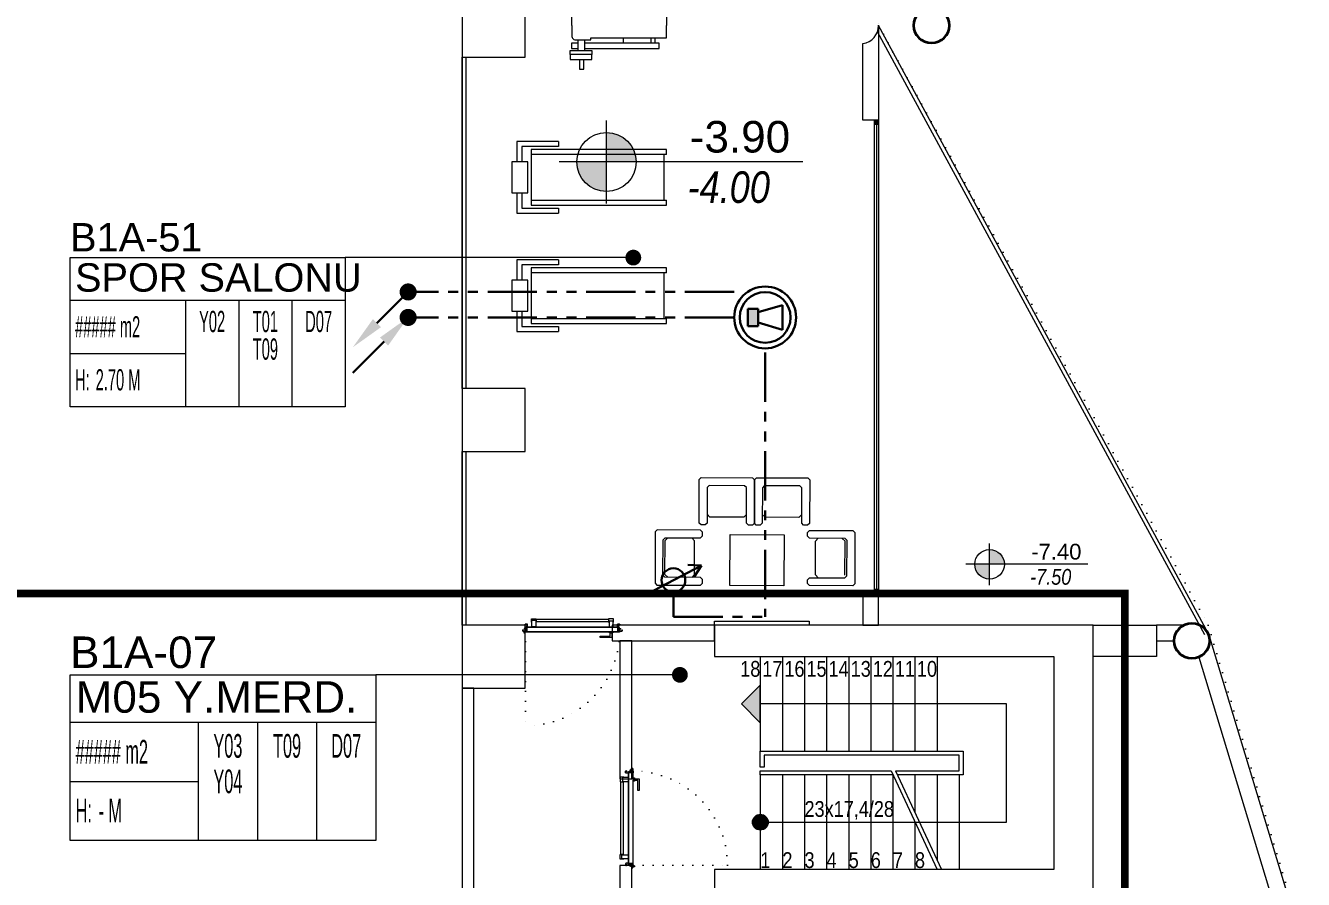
# Model space of a CAD drawing. Header units: metres. Extents: x -13545 to 152404, y -11890 to 28436.
# Drawn here: x 94829 to 96449, y 2158 to 3240 of the extents above; entities that cross this region are included whole.
import ezdxf
from ezdxf.enums import TextEntityAlignment as Align

# ---------------------------------------------------------------- set-up
doc = ezdxf.new("R2010")
doc.units = ezdxf.units.M
doc.header["$LTSCALE"] = 100
doc.header["$MEASUREMENT"] = 0
doc.linetypes.add('DOT2', pattern=[0.125, 0, -0.125])
doc.linetypes.add('PHANTOM2', pattern=[1.25, 0.625, -0.125, 0.125, -0.125, 0.125, -0.125])
doc.layers.get('0').update_dxf_attribs({"color": 9, "lineweight": 9})
for name, color, linetype, lineweight in [('00', 9, 'Continuous', 9), ('01', 9, 'Continuous', 9), ('06C', 9, 'Continuous', 9), ('06D', 9, 'Continuous', 9), ('10', 9, 'Continuous', 9), ('14', 9, 'Continuous', 9), ('15', 9, 'Continuous', 9), ('19', 9, 'Continuous', 9), ('20', 9, 'DOT2', 9), ('21', 9, 'Continuous', 9), ('21_mahal200', 9, 'Continuous', 9), ('E-3W ACİL ANONS İÇİN HOPARLÖR (GÖMME) (YANGINA DAYANIKLI)', 7, 'Continuous', 30), ('E-AŞAĞI İNEN HAT', 7, 'Continuous', 30), ('E-AŞAĞIDAN GELEN HAT', 7, 'Continuous', 30), ('E-KABLO', 7, 'Continuous', 30), ('E-SES AYAR ANAHTARI', 7, 'Continuous', 30), ('PENC4', 8, 'Continuous', 9)]:
    doc.layers.add(name, color=color, linetype=linetype, lineweight=lineweight)
doc.styles.add('Arial', font='arial.ttf', dxfattribs={"height": 2.5})
doc.styles.add('MuuM_TEXT-ITALIC', font='ARIALNI.TTF')
doc.styles.add('MuuM_TEXT-STANDART', font='ARIALN.TTF')
doc.dimstyles.new('MuuM_DIM200', dxfattribs={"dimscale": 20, "dimtxt": 2, "dimasz": 1, "dimexe": 1, "dimexo": 1, "dimgap": 1, "dimtad": 1, "dimdec": 1, "dimrnd": 0.5, "dimdsep": 46, "dimtxsty": 'MuuM_TEXT-STANDART', "dimblk": 'ARCHTICK', "dimcen": 0, "dimdle": 0.15, "dimclrd": 256, "dimclre": 256, "dimclrt": 256, "dimadec": 0, "dimazin": 0, "dimtfac": 5, "dimtdec": 1, "dimtix": 1, "dimtmove": 2, "dimatfit": 3, "dimldrblk": 'DOT', "dimfxl": 3, "dimfxlon": 1, "dimtolj": 1, "dimlwd": -1, "dimlwe": -1, "dimarcsym": 0})

# ---------------------------------------------------------------- blocks, each defined once
blk = doc.blocks.new('100_SES AYAR ANAHTARI')
at = {"layer": 'E-SES AYAR ANAHTARI', "color": 4}
for p, q in [((1.776, 3.255), (-1.686, 1.426)), ((1.776, 3.255), (0.915, 3.283)), ((1.776, 3.255), (1.312, 2.529)), ((0, 0), (0, 1.561))]:
    blk.add_line(p, q, dxfattribs=at)
blk.add_circle((0, 2.317), 0.756, dxfattribs=at)
blk = doc.blocks.new('100_3W ACİL ANONS İÇİN HOPARLÖR (GÖMME) (YANGINA DAYANIKLI)')
at = {"layer": 'E-3W ACİL ANONS İÇİN HOPARLÖR (GÖMME) (YANGINA DAYANIKLI)', "color": 4}
for p, q in [((-1.58, -0.79), (-1.58, 0.79)), ((-1.58, 0.79), (-0.63, 0.79)), ((-0.63, 0.47), (1.58, 1.11)), ((-0.63, 0.79), (-0.63, -0.79)), ((1.58, -1.11), (1.58, 1.11)), ((-0.63, -0.79), (-1.58, -0.79)), ((-0.63, -0.47), (1.58, -1.11))]:
    blk.add_line(p, q, dxfattribs=at)
at = {"layer": 'E-3W ACİL ANONS İÇİN HOPARLÖR (GÖMME) (YANGINA DAYANIKLI)', "color": 3}
for radius in [2.8, 2.3]:
    blk.add_circle((0, 0), radius, dxfattribs=at)
at = {"layer": 'E-3W ACİL ANONS İÇİN HOPARLÖR (GÖMME) (YANGINA DAYANIKLI)', "color": 4}
blk.add_solid([(-1.58, 0.79), (-0.63, 0.79), (-1.58, -0.79), (-0.63, -0.79)], dxfattribs=at)
blk = doc.blocks.new('100_AŞAĞI İNEN HAT')
at = {"layer": 'E-AŞAĞI İNEN HAT', "color": 3, "linetype": 'Continuous'}
blk.add_line((-2.47, -2.47), (0, 0), dxfattribs=at)
at = {"layer": 'E-AŞAĞI İNEN HAT', "color": 4, "linetype": 'Continuous', "const_width": 0.675}
blk.add_lwpolyline([(-0.34, 0, 1), (0.34, 0, 1)], format="xyb", close=True, dxfattribs=at)
at = {"layer": 'E-AŞAĞI İNEN HAT', "color": 3, "linetype": 'Continuous'}
blk.add_solid([(-2.15, -2.79), (-2.79, -2.15), (-4.38, -4.38)], dxfattribs=at)
blk = doc.blocks.new('100_AŞAĞIDAN GELEN HAT')
at = {"layer": 'E-AŞAĞIDAN GELEN HAT', "color": 3, "linetype": 'Continuous'}
blk.add_line((-1.91, -1.91), (-4.38, -4.38), dxfattribs=at)
at = {"layer": 'E-AŞAĞIDAN GELEN HAT', "color": 4, "linetype": 'Continuous', "const_width": 0.675}
blk.add_lwpolyline([(-0.34, 0, 1), (0.34, 0, 1)], format="xyb", close=True, dxfattribs=at)
at = {"layer": 'E-AŞAĞIDAN GELEN HAT', "color": 3, "linetype": 'Continuous'}
blk.add_solid([(-2.23, -1.59), (-1.59, -2.23), (0, 0)], dxfattribs=at)
blk = doc.blocks.new('p-kolon_80x80')
blk.add_lwpolyline([(-40, -40), (40, -40), (40, 40), (-40, 40)], close=True)
blk = doc.blocks.new('1.Bod.Ara.Sitatik Elk')
at = {"layer": '01'}
for points in [[(12040, -6190), (12040, -6190), (12040, -6150), (12040, -6150), (12040, -6150), (12040, -6150), (11560, -6150), (11560, -6190), (11990, -6190), (11990, -6460), (11560, -6460), (11560, -6500), (11600, -6500), (11600, -6500), (11990, -6500), (11990, -6610), (12040, -6610), (12040, -6190)], [(12040, -6150), (12120, -6150), (12120, -6190), (12040, -6190)]]:
    blk.add_lwpolyline(points, close=True, dxfattribs=at)
for p in [(11280, -5390), (11280, -5890), (11280, -6190)]:
    blk.add_blockref('p-kolon_80x80', p, dxfattribs=at)
blk = doc.blocks.new('_ArchTick')
at = {"color": 0, "linetype": 'ByBlock', "const_width": 0.15}
blk.add_lwpolyline([(-0.5, -0.5), (0.5, 0.5)], dxfattribs=at)
blk = doc.blocks.new('_Dot')
at = {"color": 0, "linetype": 'ByBlock', "lineweight": -2}
blk.add_line((-0.5, 0), (-1, 0), dxfattribs=at)
at = {"color": 0, "linetype": 'ByBlock', "const_width": 0.5}
blk.add_lwpolyline([(-0.25, 0, 1), (0.25, 0, 1)], format="xyb", close=True, dxfattribs=at)
blk = doc.blocks.new('0_roomno2')
blk.add_lwpolyline([(19.375, -10.5), (0, -10.5), (0, 0), (19.375, 0)], close=True)
for points in [[(0, -3), (19.375, -3)], [(8.125, -3), (8.125, -10.5)], [(11.875, -3), (11.875, -10.5)], [(15.625, -3), (15.625, -10.5)], [(0, -6.75), (8.125, -6.75)]]:
    blk.add_lwpolyline(points)
at = {"style": 'MuuM_TEXT-STANDART', "width": 0.6}
blk.add_text('H:', height=1.5, dxfattribs=at).set_placement((0.35, -8.608), align=Align.MIDDLE_LEFT)
at = {"style": 'Arial'}
blk.add_attdef('ODANO', (0, 1.17), '', height=2, dxfattribs=at)
blk.add_attdef('MEKANADI', text='', height=2, dxfattribs=at).set_placement((0.35, -3), align=Align.BOTTOM_LEFT)
at = {"style": 'MuuM_TEXT-STANDART', "width": 0.6}
for tag, p in [('YER01', (10, -4.5)), ('TAVAN01', (13.75, -4.5)), ('DUVAR01', (17.5, -4.5)), ('YER02', (10, -6.75)), ('TAVAN02', (13.75, -6.75)), ('DUVAR02', (17.5, -6.75)), ('YER03', (10, -9)), ('TAVAN03', (13.75, -9)), ('DUVAR03', (17.5, -9))]:
    blk.add_attdef(tag, text='', height=1.5, dxfattribs=at).set_placement(p, align=Align.MIDDLE_CENTER)
for tag, p in [('M2', (0.35, -4.875)), ('TEMIZTAVANYUKSEKLIGI', (1.8, -8.608))]:
    blk.add_attdef(tag, text='', height=1.5, dxfattribs=at).set_placement(p, align=Align.MIDDLE_LEFT)
blk = doc.blocks.new('prf-10x10')
blk.add_lwpolyline([(-5, -5), (5, -5), (5, 5), (-5, 5)], close=True)
at = {"color": 255}
blk.add_solid([(-5, -5), (5, -5), (-5, 5), (5, 5)], dxfattribs=at)
at = {"layer": '10'}
blk.add_point((0, 0), dxfattribs=at)
blk = doc.blocks.new('*U336')
at = {"layer": '06D'}
blk.add_lwpolyline([(-2.5, 600), (2.5, 600), (2.5, 0), (-2.5, 0)], close=True, dxfattribs=at)
at = {"layer": '15'}
blk.add_lwpolyline([(0, 595), (0, 5)], dxfattribs=at)
at = {"layer": '10', "xscale": 0.5, "yscale": 0.5, "rotation": 90}
for p in [(0, 597.5), (0, 2.5)]:
    blk.add_blockref('prf-10x10', p, dxfattribs=at)
blk = doc.blocks.new('*U19')
at = {"ltscale": 15}
for p, q in [((-25, 1), (-26, 0)), ((-25, -1), (-26, 0)), ((-23, 1), (-25, 1)), ((-23, 1), (-23, -2)), ((-21, -3), (-18, 3)), ((-21, -3), (-18, 3)), ((-20, -3), (-17, 3)), ((-20, -3), (-16, 3)), ((-18, -3), (-15, 3)), ((-18, -3), (-15, 3)), ((-18, 1), (-18, 2)), ((-17, -3), (-14, 3)), ((-17, -3), (-13, 3)), ((-17, 1), (-17, 2)), ((-15, -3), (-12, 3)), ((-15, -3), (-12, 3)), ((-15, 1), (-15, 2)), ((-14, -3), (-11, 3)), ((-14, -3), (-10, 3)), ((-14, 1), (-14, 2)), ((-12, -3), (-9, 3)), ((-12, -3), (-9, 3)), ((-12, 1), (-12, 2)), ((-11, -3), (-8, 3)), ((-11, -3), (-7, 3)), ((-11, 1), (-11, 2)), ((-9, -3), (-6, 3)), ((-9, -3), (-6, 3)), ((-9, 1), (-9, 2)), ((-8, -3), (-4, 3)), ((-8, -3), (-5, 3)), ((-8, 1), (-8, 2)), ((-6, -3), (-3, 3)), ((-6, -3), (-3, 3)), ((-6, 1), (-6, 2)), ((-5, -3), (-1, 3)), ((-5, -3), (-2, 3)), ((-5, 1), (-5, 2)), ((-3, 1), (-3, 2)), ((0, 4), (-2, 1)), ((-2, 1), (-2, 2)), ((0, 0), (-1, 0)), ((-25, -1), (-23, -2)), ((-9, -2), (-23, -2)), ((-21, -3), (-21, -2)), ((-20, -3), (-19, -2)), ((-20, -2), (-19, -2)), ((-19, -2), (-18, -2)), ((-18, -3), (-18, -2)), ((-17, -3), (-16, -2)), ((-17, -2), (-16, -2)), ((-16, -2), (-15, -2)), ((-15, -3), (-15, -2)), ((-14, -3), (-13, -2)), ((-14, -2), (-13, -2)), ((-13, -2), (-12, -2)), ((-12, -3), (-12, -2)), ((-11, -3), (-10, -2)), ((-11, -2), (-10, -2)), ((-10, -2), (-9, -2)), ((-9, -3), (-9, -2)), ((-8, -2), (-7, -2)), ((-8, -3), (-7, -2)), ((-7, -2), (-6, -2)), ((-6, -3), (-6, -2)), ((-5, -2), (-4, -2)), ((-5, -3), (-4, -2)), ((-4, -2), (-2, -2)), ((0, -4), (-2, -2)), ((0, 0), (-1, 0))]:
    blk.add_line(p, q, dxfattribs=at)
for p, q in [((-7, 1), (-23, 1)), ((-17, 1), (-19, 1)), ((-16, 1), (-17, 1)), ((-14, 1), (-16, 1)), ((-13, 1), (-14, 1)), ((-11, 1), (-13, 1)), ((-10, 1), (-11, 1)), ((-8, 1), (-10, 1)), ((-7, 1), (-8, 1)), ((-5, 1), (-7, 1)), ((-4, 1), (-5, 1)), ((-2, 1), (-4, 1)), ((-2, 1), (-2, 1)), ((0, 0), (0, 4)), ((-2, -2), (-2, -2)), ((0, 0), (0, -4))]:
    blk.add_line(p, q)
for centre, radius, start, end in [((-26, 4), 3.92, 274.361, 322.1025), ((-26, -4), 3.92, 37.8975, 85.639), ((-18, 3), 0.0971, 330.3204, 150.3204), ((-17, 3), 0.0971, 330.3204, 150.3204), ((-15, 3), 0.0971, 330.3204, 150.3204), ((-14, 3), 0.0971, 330.3204, 150.3204), ((-12, 3), 0.0971, 330.3204, 150.3204), ((-11, 3), 0.0971, 330.3204, 150.3204), ((-9, 3), 0.0971, 330.3204, 150.3204), ((-8, 3), 0.0971, 330.3204, 150.3204), ((-6, 3), 0.0971, 330.3204, 150.3204), ((-5, 3), 0.0971, 330.3204, 150.3204), ((-3, 3), 0.0971, 330.3204, 150.3204), ((-2, 3), 0.0971, 330.3204, 150.3204), ((-1, 0), 0.486, 90, 270), ((0, 4), 0.25, 0, 150.0864), ((-21, -3), 0.0971, 150.3204, 330.3204), ((-20, -3), 0.0971, 150.3204, 330.3204), ((-18, -3), 0.0971, 150.3204, 330.3204), ((-17, -3), 0.0971, 150.3204, 330.3204), ((-15, -3), 0.0971, 150.3204, 330.3204), ((-14, -3), 0.0971, 150.3204, 330.3204), ((-12, -3), 0.0971, 150.3204, 330.3204), ((-11, -3), 0.0971, 150.3204, 330.3204), ((-9, -3), 0.0971, 150.3204, 330.3204), ((-8, -3), 0.0971, 150.3204, 330.3204), ((-6, -3), 0.0971, 150.3204, 330.3204), ((-5, -3), 0.0971, 150.3204, 330.3204), ((0, -4), 0.25, 209.9136, 0)]:
    blk.add_arc(centre, radius, start, end, dxfattribs=at)
blk = doc.blocks.new('conta')
at = {"ltscale": 10}
for p, q in [((-2649.9, 5345.5), (-2649.8, 5345.6)), ((-2649.9, 5344.5), (-2649.8, 5344.3)), ((-2649.8, 5344.3), (-2649.7, 5344.3)), ((-2649.7, 5345.4), (-2649.3, 5345.4)), ((-2649.2, 5345.4), (-2649.1, 5345.5)), ((-2649, 5344), (-2648.8, 5343.8)), ((-2648.9, 5344.1), (-2648.7, 5343.9)), ((-2648.8, 5345.1), (-2648.6, 5345.3)), ((-2648.8, 5344.9), (-2648.6, 5345.2)), ((-2648.7, 5343.8), (-2648.7, 5343.8)), ((-2648.6, 5345.3), (-2648.6, 5345.3))]:
    blk.add_line(p, q, dxfattribs=at)
for centre, radius, start, end in [((-2649.8, 5345.5), 0.05, 140.6345, 188.9372), ((-2653, 5345), 3.19, 350.4674, 8.9372), ((-2649.9, 5344.5), 0.02, 170.4674, 213.7451), ((-2649.7, 5345.6), 0.0696, 22.2428, 159.258), ((-2650.9, 5345), 1.24, 340.3382, 16.7772), ((-2649.7, 5344.6), 0.03, 160.3382, 273.2666), ((-2649.7, 5345.4), 0.03, 90, 196.7772), ((-2649.6, 5341.5), 3.01, 80.4362, 93.2666), ((-2649.3, 5345.5), 0.05, 270, 303.0062), ((-2649.2, 5344.1), 0.231, 353.9571, 81.9004), ((-2649.1, 5345.5), 0.03, 4.7972, 123.0062), ((-2649.1, 5344.5), 0.03, 260.4362, 338.7066), ((-2651.2, 5344.8), 2.33, 7.5897, 18.7951), ((-2649, 5345.6), 0.05, 18.7951, 42.1429), ((-2650.2, 5345), 1.27, 338.7066, 23.0418), ((-2648.9, 5344.1), 0.1, 173.9571, 217.2653), ((-2648.8, 5345.1), 0.05, 187.5897, 322.7347), ((-2658.2, 5345.2), 9.36, 353.6857, 357.8537), ((-2648.8, 5344.2), 0.1, 173.6857, 217.2653), ((-2648.8, 5344.8), 0.05, 142.7347, 180.2669), ((-2648.7, 5343.8), 0.05, 217.2653, 307.2653), ((-2648.7, 5343.8), 0.05, 307.2653, 37.2653), ((-2648.6, 5345.3), 0.05, 52.7347, 142.7347), ((-2648.6, 5345.3), 0.05, 322.7347, 52.7347)]:
    blk.add_arc(centre, radius, start, end, dxfattribs=at)
for points, knots in [([(-2649, 5345.6), (-2649, 5345.6), (-2649.1, 5345.7), (-2649.2, 5345.4), (-2649.3, 5345.7), (-2649.4, 5345.5), (-2649.5, 5345.7), (-2649.6, 5345.5), (-2649.7, 5345.6), (-2649.7, 5345.6)], [0.0086373, 0.0086373, 0.0086373, 0.0086373, 0.1097304, 0.3133405, 0.4430081, 0.5658764, 0.7165186, 0.8527974, 0.9648495, 0.9648495, 0.9648495, 0.9648495]), ([(-2649.7, 5344.3), (-2649.7, 5344.3), (-2649.7, 5344.5), (-2649.6, 5344.3), (-2649.3, 5344.4), (-2649.2, 5344.4), (-2649.2, 5344.4)], [0, 0, 0, 0, 0.1008757, 0.3841126, 0.5436166, 0.6906785, 0.6906785, 0.6906785, 0.6906785])]:
    blk.add_open_spline(points, degree=3, knots=knots, dxfattribs=at)
blk = doc.blocks.new('p-yn_sackasa')
at = {"layer": '10', "linetype": 'Continuous'}
for p, q in [((-2.2, 0), (-2.2, -0.2)), ((0, 6.9), (0, 6.2)), ((0, 6.2), (0, 6.9)), ((0.1, 6.9), (0.1, 6.2)), ((0.2, 6.9), (0.2, 6.2)), ((2.7, 7.2), (0.3, 7.2)), ((2.7, 7.2), (0.3, 7.2)), ((2.7, 7), (0.3, 7)), ((0.3, 7), (2.7, 7)), ((0.3, 6.1), (0.8, 6.1)), ((0.7, 6), (0.3, 6)), ((0.3, 5.9), (0.7, 5.9)), ((0.8, 5.9), (0.3, 5.9)), ((0.7, 5.9), (0.7, 6)), ((0.7, -0.7), (0.7, 2.3)), ((0.7, -0.7), (0.7, 2.3)), ((0.8, 5.9), (0.8, 6.1)), ((0.8, -0.7), (0.8, 2.3)), ((0.8, -0.7), (0.8, 2.3)), ((0.9, 2.3), (1, 2.3)), ((0.9, 2.3), (0.9, 2.3)), ((1, 2.5), (1, 2.4)), ((1, 2.5), (1, 2.5)), ((1.1, 2.5), (1.1, 3.7)), ((1.1, 2.5), (1.1, 3.7)), ((1.3, 3.7), (1.3, 2.5)), ((1.3, 2.5), (1.3, 3.7)), ((2.5, 4), (1.4, 4)), ((1.4, 4), (2.5, 4)), ((1.4, 3.8), (2.5, 3.8)), ((2.5, 3.8), (1.4, 3.8)), ((2.5, 3.4), (2.6, 3.7)), ((2.6, 3.7), (2.5, 3.4)), ((2.7, 3.6), (2.6, 3.3)), ((2.7, 3.6), (2.6, 3.3)), ((2.8, 3.3), (2.8, 6.9)), ((2.8, 3.3), (2.8, 6.9)), ((2.9, 3.3), (2.9, 6.9)), ((2.9, 3.3), (2.9, 6.9)), ((-2.9, -1.7), (-2.9, -0.3)), ((-2.9, -0.3), (-2.9, -1.7)), ((-2.8, -0.3), (-2.8, -1.7)), ((-2.8, -0.3), (-2.8, -1.7)), ((-2.2, 0), (-2.7, 0)), ((-2.2, 0), (-2.7, 0)), ((-2.2, -0.1), (-2.7, -0.1)), ((-2.2, -0.2), (-2.7, -0.2)), ((1, -1.8), (-2.7, -1.8)), ((1, -1.9), (-2.7, -1.9)), ((-2.7, -2), (1, -2)), ((1, -2), (-2.7, -2)), ((-2.2, -0.1), (-2.2, 0)), ((0.9, -0.8), (1, -0.8)), ((0.9, -0.8), (0.9, -0.8)), ((1, -0.9), (1, -0.9)), ((1, -0.9), (1, -0.9)), ((1.1, -1), (1.1, -1.7)), ((1.1, -1), (1.1, -1.7)), ((1.3, -1), (1.3, -1.7)), ((1.3, -1), (1.3, -1.7))]:
    blk.add_line(p, q, dxfattribs=at)
for points in [[(0.1, 2.1), (0.7, 2.1), (0.7, -0.5), (0.1, -0.5)], [(0.1, 2.1), (0.4, 2.1), (0.4, -0.5), (0.1, -0.5)]]:
    blk.add_lwpolyline(points, close=True, dxfattribs=at)
for centre, radius, start, end in [((0.3, 6.9), 0.249, 90, 180), ((0.3, 6.9), 0.261, 90, 180), ((0.3, 6.2), 0.249, 181.345, 271.3502), ((0.3, 6.2), 0.261, 180, 270), ((0.3, 6.9), 0.122, 90, 180), ((0.3, 6.2), 0.122, 180, 270), ((0.3, 6.9), 0.11, 90, 180), ((0.3, 6.2), 0.11, 180, 270), ((0.9, 2.3), 0.206, 63.2169, 180), ((0.9, 2.3), 0.219, 63.2153, 180), ((0.9, 2.3), 0.0801, 63.215, 180), ((0.9, 2.3), 0.0674, 63.2144, 180), ((1, 2.5), 0.219, 243.2148, 0), ((1, 2.5), 0.0801, 243.2203, 0), ((1, 2.5), 0.206, 243.2197, 0), ((1, 2.5), 0.0674, 243.2129, 0), ((1.4, 3.7), 0.24, 90, 180), ((1.4, 3.7), 0.253, 90, 180), ((1.4, 3.7), 0.114, 90, 180), ((1.4, 3.7), 0.101, 90, 180), ((2.5, 3.7), 0.249, 342.8613, 90), ((2.5, 3.7), 0.261, 342.8602, 90), ((2.5, 3.7), 0.122, 342.8607, 90), ((2.5, 3.7), 0.11, 342.8621, 90), ((2.7, 3.3), 0.232, 162.8601, 0), ((2.7, 3.3), 0.219, 162.8613, 0), ((2.7, 3.3), 0.0927, 162.8605, 0), ((2.7, 3.3), 0.0801, 162.8624, 0), ((2.7, 6.9), 0.249, 0, 90), ((2.7, 6.9), 0.261, 0, 90), ((2.7, 6.9), 0.122, 0, 90), ((2.7, 6.9), 0.11, 0, 90), ((-2.7, -0.3), 0.24, 90, 180), ((-2.7, -0.3), 0.253, 90, 180), ((-2.7, -1.7), 0.24, 180, 270), ((-2.7, -1.7), 0.253, 180, 270), ((-2.7, -0.3), 0.114, 90, 180), ((-2.7, -0.3), 0.101, 90, 180), ((-2.7, -1.7), 0.114, 180, 270), ((-2.7, -1.7), 0.101, 180, 270), ((0.9, -0.7), 0.206, 180, 296.7851), ((0.9, -0.7), 0.219, 180, 296.785), ((0.9, -0.7), 0.0674, 180, 180.5245), ((0.9, -0.7), 0.0801, 180, 296.785), ((0.9, -0.7), 0.0674, 180, 296.7871), ((1, -1), 0.219, 0, 116.7854), ((1, -1), 0.206, 0, 116.7836), ((1, -1), 0.0801, 0, 116.7811), ((1, -1), 0.0674, 0, 116.7871), ((1, -1.7), 0.114, 270, 0), ((1, -1.7), 0.24, 270, 0), ((1, -1.7), 0.101, 270, 0), ((1, -1.7), 0.253, 270, 0)]:
    blk.add_arc(centre, radius, start, end, dxfattribs=at)
at = {"layer": '10', "xscale": 0.0842696629213483, "yscale": 0.0842696629213483, "zscale": 0.0842696629213483}
blk.add_blockref('*U19', (1, 1.3), dxfattribs=at)
at = {"layer": '14', "xscale": -0.7887640449438696, "yscale": 0.7887640449438696, "zscale": 0.7887640449438204, "rotation": 90}
blk.add_blockref('conta', (4217.8, -2086.4), dxfattribs=at)
blk = doc.blocks.new('*U337')
at = {"layer": '06D'}
for points in [[(8.8, 3.5), (8.8, 4.8), (13.2, 4.8), (13.2, 3.5), (8.8, 3.5)], [(9.9, 4.8), (9.9, 11), (24.9, 11), (24.9, 9.1), (12.1, 9.1), (12.1, 9.1), (12.1, 4.8), (9.9, 4.8)]]:
    blk.add_lwpolyline(points, dxfattribs=at)
for points in [[(8.5, -8.6), (7.9, -8.6), (7.9, -12.6, 0.414214), (8.2, -13), (13.7, -13, 0.414214), (14.1, -12.6), (14.1, -8.6), (13.5, -8.6)], [(111.5, -8.6), (112.1, -8.6), (112.1, -12.6, -0.414214), (111.7, -13), (106.2, -13, -0.414214), (105.9, -12.6), (105.9, -8.6), (106.5, -8.6)]]:
    blk.add_lwpolyline(points, format="xyb", dxfattribs=at)
for points in [[(8.5, -10), (13.5, -10), (13.5, -2.5), (8.5, -2.5)], [(105.9, -12.4), (14.1, -12.4), (14.1, -9.2), (105.9, -9.2)], [(111.5, -11.1), (106.5, -11.1), (106.5, -2.5), (111.5, -2.5)]]:
    blk.add_lwpolyline(points, close=True, dxfattribs=at)
at = {"layer": '10', "ltscale": 10}
for p, q in [((0.3, 3.4), (0.3, 3.3)), ((119.6, 3.5), (0.4, 3.5)), ((0.4, 3.4), (0.4, 3.3)), ((0.4, 3.2), (2.2, 3.2)), ((119.5, 3.4), (0.5, 3.4)), ((0.5, 3.3), (2.3, 3.3)), ((2, 0.9), (1, 0.9)), ((2, 0.9), (1, 0.9)), ((2, 0.7), (1, 0.7)), ((2, 0.7), (1, 0.7)), ((1, 0.3), (2, -0.4)), ((1, 0.3), (2, -0.4)), ((2, -0.4), (2, 1.1)), ((2, 1.1), (2.3, 1.1)), ((2, -0.4), (2, 1.1)), ((2, 1.1), (2.3, 1.1)), ((2.3, 3.1), (2.3, -2.4)), ((2.3, 1.1), (2.3, -0.4)), ((2.3, 1.1), (2.3, -0.4)), ((2.4, 3.2), (2.4, -2.3)), ((117.5, 3.2), (117.5, -2.3)), ((119.5, 3.3), (117.6, 3.3)), ((119.6, 3.2), (117.7, 3.2)), ((117.7, 3.1), (117.7, -2.4)), ((117.7, 1.1), (118, 1.1)), ((117.7, 0.7), (117.7, 1.1)), ((117.7, -0.8), (117.7, 0.7)), ((118, 1.1), (118, 0.7)), ((118, 0.7), (118, -0.8)), ((119, 0), (118, 0.7)), ((119.5, 3.4), (119.5, 3.3)), ((119.7, 3.4), (119.7, 3.3)), ((120.8, 3), (120.8, 3.4)), ((120.8, 3), (120.8, 3.4)), ((121.1, 3), (121.1, 3.4)), ((121.1, 3), (121.1, 3.4)), ((121.2, 3.1), (121.1, 3.1)), ((121.2, 3.1), (121.1, 3.1)), ((121.2, 3.1), (121.2, 3.2)), ((121.2, 3.1), (121.2, 3.2)), ((121.6, 3.7), (121.7, 3.6)), ((121.6, 3.7), (121.7, 3.6)), ((2, -0.8), (2, -0.4)), ((2, -0.8), (2, -0.4)), ((2.3, -0.8), (2, -0.8)), ((2.3, -0.8), (2, -0.8)), ((2.3, -0.4), (2.3, -0.8)), ((2.3, -0.4), (2.3, -0.8)), ((117.6, -2.5), (2.4, -2.5)), ((117.5, -2.3), (2.5, -2.3)), ((118, -0.8), (117.7, -0.8)), ((118, -0.4), (119, -0.4)), ((118, -0.6), (119, -0.6))]:
    blk.add_line(p, q, dxfattribs=at)
blk.add_circle((120.9, 4.2), 0.843, dxfattribs=at)
blk.add_circle((120.9, 4.2), 0.843, dxfattribs=at)
for centre, radius, start, end in [((0.4, 3.4), 0.1, 90, 180), ((0.4, 3.3), 0.1, 180, 270), ((0.5, 3.4), 0.005, 90, 180), ((0.5, 3.3), 0.005, 180, 270), ((2.2, 3.1), 0.05, 0, 90), ((2.3, 3.2), 0.1, 0, 90), ((117.6, 3.2), 0.1, 90, 180), ((117.7, 3.1), 0.05, 90, 180), ((119.5, 3.4), 0.005, 0, 90), ((119.5, 3.3), 0.005, 270, 0), ((119.6, 3.4), 0.1, 0, 90), ((119.6, 3.3), 0.1, 270, 0), ((120.4, 3.2), 0.302, 299.9685, 74.4476), ((120.4, 3.2), 0.302, 299.9685, 74.4476), ((120.4, 3.2), 0.428, 322.379, 23.648), ((120.4, 3.2), 0.428, 322.379, 23.648), ((120.9, 4.2), 1.01, 285.7139, 320.5908), ((120.9, 4.2), 1.01, 285.7139, 320.5908), ((2.4, -2.3), 0.141, 194.9271, 255.0729), ((117.5, -2.3), 0.05, 270, 0), ((117.6, -2.4), 0.1, 270, 0)]:
    blk.add_arc(centre, radius, start, end, dxfattribs=at)
at = {"layer": '20'}
blk.add_lwpolyline([(119.7, 3.4), (119.7, 122.8, 0.414214), (0.3, 3.4, -1)], format="xyb", dxfattribs=at)
at = {"xscale": -1, "rotation": 180}
blk.add_blockref('p-yn_sackasa', (0, 1), dxfattribs=at)
at = {"rotation": 180}
blk.add_blockref('p-yn_sackasa', (120, 1), dxfattribs=at)
blk = doc.blocks.new('*U338')
at = {"layer": '06D'}
for points in [[(110.1, 4.8), (110.1, 11), (95.1, 11), (95.1, 9.1), (107.9, 9.1), (107.9, 9.1), (107.9, 4.8), (110.1, 4.8)], [(111.2, 3.5), (111.2, 4.8), (106.8, 4.8), (106.8, 3.5), (111.2, 3.5)]]:
    blk.add_lwpolyline(points, dxfattribs=at)
for points in [[(8.5, -8.6), (7.9, -8.6), (7.9, -12.6, 0.414214), (8.2, -13), (13.7, -13, 0.414214), (14.1, -12.6), (14.1, -8.6), (13.5, -8.6)], [(111.5, -8.6), (112.1, -8.6), (112.1, -12.6, -0.414214), (111.7, -13), (106.2, -13, -0.414214), (105.9, -12.6), (105.9, -8.6), (106.5, -8.6)]]:
    blk.add_lwpolyline(points, format="xyb", dxfattribs=at)
for points in [[(8.5, -11.1), (13.5, -11.1), (13.5, -2.5), (8.5, -2.5)], [(14.1, -12.4), (105.9, -12.4), (105.9, -9.2), (14.1, -9.2)], [(111.5, -10), (106.5, -10), (106.5, -2.5), (111.5, -2.5)]]:
    blk.add_lwpolyline(points, close=True, dxfattribs=at)
at = {"layer": '10', "ltscale": 10}
for p, q in [((-1.6, 3.7), (-1.7, 3.6)), ((-1.6, 3.7), (-1.7, 3.6)), ((-1.2, 3.1), (-1.2, 3.2)), ((-1.2, 3.1), (-1.2, 3.2)), ((-1.2, 3.1), (-1.1, 3.1)), ((-1.2, 3.1), (-1.1, 3.1)), ((-1.1, 3), (-1.1, 3.4)), ((-1.1, 3), (-1.1, 3.4)), ((-0.8, 3), (-0.8, 3.4)), ((-0.8, 3), (-0.8, 3.4)), ((0.3, 3.4), (0.3, 3.3)), ((0.4, 3.5), (119.6, 3.5)), ((0.4, 3.4), (0.4, 3.3)), ((0.4, 3.2), (2.2, 3.2)), ((0.5, 3.4), (119.5, 3.4)), ((0.5, 3.3), (2.3, 3.3)), ((1, 0), (2, 0.7)), ((2, 1.1), (2, 0.7)), ((2.3, 1.1), (2, 1.1)), ((2, 0.7), (2, -0.8)), ((2.3, 3.1), (2.3, -2.4)), ((2.3, 0.7), (2.3, 1.1)), ((2.3, -0.8), (2.3, 0.7)), ((2.4, 3.2), (2.4, -2.3)), ((117.5, 3.2), (117.5, -2.3)), ((119.5, 3.3), (117.6, 3.3)), ((119.6, 3.2), (117.7, 3.2)), ((117.7, 3.1), (117.7, -2.4)), ((117.7, 1.1), (117.7, -0.4)), ((118, 1.1), (117.7, 1.1)), ((117.7, 1.1), (117.7, -0.4)), ((118, 1.1), (117.7, 1.1)), ((118, -0.4), (118, 1.1)), ((118, -0.4), (118, 1.1)), ((118, 0.9), (119, 0.9)), ((118, 0.9), (119, 0.9)), ((118, 0.7), (119, 0.7)), ((118, 0.7), (119, 0.7)), ((119, 0.3), (118, -0.4)), ((119, 0.3), (118, -0.4)), ((119.5, 3.4), (119.5, 3.3)), ((119.7, 3.4), (119.7, 3.3)), ((2, -0.4), (1, -0.4)), ((2, -0.6), (1, -0.6)), ((2, -0.8), (2.3, -0.8)), ((2.4, -2.5), (117.6, -2.5)), ((2.5, -2.3), (117.5, -2.3)), ((117.7, -0.4), (117.7, -0.8)), ((117.7, -0.4), (117.7, -0.8)), ((117.7, -0.8), (118, -0.8)), ((117.7, -0.8), (118, -0.8)), ((118, -0.8), (118, -0.4)), ((118, -0.8), (118, -0.4))]:
    blk.add_line(p, q, dxfattribs=at)
blk.add_circle((-0.9, 4.2), 0.843, dxfattribs=at)
blk.add_circle((-0.9, 4.2), 0.843, dxfattribs=at)
for centre, radius, start, end in [((-0.9, 4.2), 1.01, 219.4092, 254.2861), ((-0.9, 4.2), 1.01, 219.4092, 254.2861), ((-0.4, 3.2), 0.428, 156.352, 217.621), ((-0.4, 3.2), 0.428, 156.352, 217.621), ((-0.4, 3.2), 0.302, 105.5524, 240.0315), ((-0.4, 3.2), 0.302, 105.5524, 240.0315), ((0.4, 3.4), 0.1, 90, 180), ((0.4, 3.3), 0.1, 180, 270), ((0.5, 3.4), 0.005, 90, 180), ((0.5, 3.3), 0.005, 180, 270), ((2.2, 3.1), 0.05, 0, 90), ((2.3, 3.2), 0.1, 0, 90), ((117.6, 3.2), 0.1, 90, 180), ((117.7, 3.1), 0.05, 90, 180), ((119.5, 3.4), 0.005, 0, 90), ((119.5, 3.3), 0.005, 270, 0), ((119.6, 3.4), 0.1, 0, 90), ((119.6, 3.3), 0.1, 270, 0), ((2.4, -2.4), 0.1, 180, 270), ((2.5, -2.3), 0.05, 180, 270), ((117.6, -2.3), 0.141, 284.9271, 345.0729)]:
    blk.add_arc(centre, radius, start, end, dxfattribs=at)
at = {"layer": '20'}
blk.add_lwpolyline([(0.3, 3.4), (0.3, 122.8, -0.414214), (119.7, 3.4, 1)], format="xyb", dxfattribs=at)
at = {"xscale": -1, "rotation": 180}
blk.add_blockref('p-yn_sackasa', (0, 1), dxfattribs=at)
at = {"rotation": 180}
blk.add_blockref('p-yn_sackasa', (120, 1), dxfattribs=at)
blk = doc.blocks.new('0_elevationtarget-p-bk')
h = blk.add_hatch(color=250)
h.paths.add_polyline_path([(1.875, 0, 0.414214), (0, 1.875), (0, 0)])
h.paths.add_polyline_path([(0, 0), (-1.875, 0, 0.414214), (0, -1.875)])
blk.add_line((0, -2.625), (0, 2.625))
blk.add_lwpolyline([(12.453, 0), (-3, 0)])
blk.add_circle((0, 0), 1.875)
at = {"style": 'Arial'}
blk.add_attdef('BITMISKOT', text='', height=2, dxfattribs=at).set_placement((4.5, 0), align=Align.BOTTOM_LEFT)
at = {"style": 'MuuM_TEXT-ITALIC'}
blk.add_attdef('FINISHINGFLOORLEVEL', text='', height=2, dxfattribs=at).set_placement((4.5, -0.592), align=Align.TOP_LEFT)
blk = doc.blocks.new('rev-tasiyicilar')
at = {"layer": 'PENC4', "lineweight": -3}
for centre, radius in [((297.5, 478.99), 11.43), ((297.5, 478.99), 10.93), ((297.5, 380), 11.43), ((297.5, 380), 10.93), ((462.5, -10), 11.43), ((462.5, -10), 10.93)]:
    blk.add_circle(centre, radius, dxfattribs=at)
blk = doc.blocks.new('kosu')
for p, q in [((279.054, 164.876), (279.054, 166.591)), ((279.054, 166.591), (279.759, 166.591)), ((279.119, 164.876), (279.119, 166.591)), ((279.694, 166.591), (279.694, 164.876)), ((279.759, 166.591), (279.759, 164.876)), ((278.951, 166.245), (279.016, 166.245)), ((279.796, 166.245), (279.861, 166.245)), ((279.694, 164.903), (279.119, 164.903)), ((279.119, 164.876), (279.054, 164.876)), ((279.759, 164.876), (279.694, 164.876))]:
    blk.add_line(p, q)
for points in [[(278.951, 166.245), (278.951, 166.772), (279.211, 166.772)], [(279.016, 166.245), (279.016, 166.707), (279.211, 166.707)], [(279.601, 166.772), (279.861, 166.772), (279.861, 166.245)], [(279.601, 166.707), (279.796, 166.707), (279.796, 166.245)]]:
    blk.add_lwpolyline(points)
blk.add_lwpolyline([(279.211, 166.835), (279.601, 166.835), (279.601, 166.633), (279.211, 166.633)], close=True)
blk = doc.blocks.new('equipo5')
for points in [[(0.308, 1.362), (0.308, 1.753), (0.485, 1.753), (0.485, 1.362)], [(-0.066, 1.166), (-0.066, 1.007), (0.802, 1.007), (0.802, 1.166)], [(0.261, 0.702), (-0.009, 0.702), (-0.009, 0.916), (0.261, 0.916)], [(0.261, 1.007), (0.261, 0.575)], [(0.513, 0.575), (0.513, 1.007)], [(0.513, 0.916), (3.51, 0.916), (3.51, 0.702), (0.513, 0.702)], [(2.081, 0.702), (2.081, 0.495)], [(3.187, 0.702), (3.187, 0.495)], [(3.355, 0.702), (3.355, 0.495)], [(2.081, -0.702), (2.081, -0.495)], [(3.187, -0.702), (3.187, -0.495)], [(3.355, -0.702), (3.355, -0.495)], [(-0.066, -1.166), (-0.066, -1.007), (0.802, -1.007), (0.802, -1.166)], [(0.261, -0.702), (-0.009, -0.702), (-0.009, -0.916), (0.261, -0.916)], [(0.261, -1.007), (0.261, -0.575)], [(0.513, -0.575), (0.513, -1.007)], [(0.513, -0.916), (3.51, -0.916), (3.51, -0.702), (0.513, -0.702)], [(0.308, -1.362), (0.308, -1.753), (0.485, -1.753), (0.485, -1.362)]]:
    blk.add_lwpolyline(points)
for points in [[(-0.066, 1.362), (0.802, 1.362), (0.802, 1.166), (-0.066, 1.166)], [(-0.066, -1.362), (0.802, -1.362), (0.802, -1.166), (-0.066, -1.166)]]:
    blk.add_lwpolyline(points, close=True)
for points in [[(0, 0), (0, 0.403, -0.446807), (0.192, 0.575), (0.773, 0.575), (0.773, 0.495), (3.801, 0.495), (3.801, 0)], [(0, 0), (0, -0.403, 0.446807), (0.192, -0.575), (0.773, -0.575), (0.773, -0.495), (3.801, -0.495), (3.801, 0)]]:
    blk.add_lwpolyline(points, format="xyb")
blk = doc.blocks.new('1.Bod.Ara.Mimari Elk')
at = {"layer": '19'}
h = blk.add_hatch(color=256, dxfattribs=at)
h.dxf.hatch_style = 1
h.paths.add_polyline_path([(11618, -6274), (11618, -6226), (11593.96, -6250)])
h = blk.add_hatch(color=256, dxfattribs=at)
h.dxf.hatch_style = 1
edge = h.paths.add_edge_path()
edge.add_arc((11618, -6400), 10, 0, 360)
at = {"layer": '00'}
for p, q in [((11455, -6455), (11440, -6455)), ((11440, -6455), (11440, -6640)), ((11455, -6485), (11455, -6455))]:
    blk.add_line(p, q, dxfattribs=at)
for points in [[(11767.85, -5390), (11767.85, -5510), (11747.85, -5510), (11747.85, -5412.67, 0.3780432)], [(12153.95, -6150), (12120, -6150), (12120, -6170), (12142.15, -6170, -0.2729938)], [(12187.61, -6166.71), (12425, -6950), (12404.1, -6950), (12174.07, -6190.97, 0.339008)]]:
    blk.add_lwpolyline(points, format="xyb", close=True, dxfattribs=at)
for points in [[(11747.85, -6110), (11747.85, -6150), (11767.85, -6150), (11767.85, -6110)], [(11560, -6150), (11430, -6150), (11430, -6170), (11560, -6170)], [(11455, -6345), (11455, -6170), (11440, -6170), (11440, -6345)]]:
    blk.add_lwpolyline(points, close=True, dxfattribs=at)
blk.add_lwpolyline([(11240, -6230), (11240, -6530), (11255, -6530), (11255, -6230), (11240, -6230)], dxfattribs=at)
at = {"layer": '06C'}
for points in [[(11240, -5850), (11240, -5430)], [(11245, -5850), (11245, -5430)], [(11240, -6150), (11240, -5930)], [(11245, -6150), (11245, -5930)]]:
    blk.add_lwpolyline(points, dxfattribs=at)
at = {"layer": '06D'}
for p, q in [((11553.97, -6013.16), (11550.45, -6009.61)), ((11596.9, -6013.29), (11553.97, -6013.16)), ((11596.9, -6013.29), (11600.45, -6009.77)), ((11623.97, -6013.38), (11620.45, -6009.83)), ((11666.9, -6013.52), (11623.97, -6013.38)), ((11666.9, -6013.52), (11670.45, -6009.99)), ((11497.17, -6042.93), (11500.72, -6039.41)), ((11534.67, -6043.05), (11531.15, -6039.51)), ((11687.92, -6043.54), (11691.47, -6040.02)), ((11725.42, -6043.66), (11721.89, -6040.11)), ((11497.04, -6085.86), (11497.17, -6042.93)), ((11534.54, -6085.98), (11534.67, -6043.05)), ((11687.78, -6086.47), (11687.92, -6043.54)), ((11725.28, -6086.59), (11725.42, -6043.66)), ((11497.04, -6085.86), (11500.56, -6089.41)), ((11534.54, -6085.98), (11530.99, -6089.51)), ((11687.78, -6086.47), (11691.31, -6090.02))]:
    blk.add_line(p, q, dxfattribs=at)
for points in [[(11240, -4780), (11240, -6150)], [(12185.63, -6160.18), (11767.85, -5390)], [(12181.24, -6162.57), (11766.44, -5397.89)]]:
    blk.add_lwpolyline(points, dxfattribs=at)
for points in [[(11542.91, -6023.12), (11540.41, -6020.62), (11540.59, -5965.62), (11543.1, -5963.12), (11608.1, -5963.33), (11610.59, -5965.84), (11610.41, -6020.84), (11607.91, -6023.33), (11602.91, -6023.31), (11600.41, -6020.81), (11600.56, -5975.81), (11598.07, -5973.3), (11553.07, -5973.16), (11550.56, -5975.65), (11550.41, -6020.65), (11547.91, -6023.14)], [(11612.91, -6023.35), (11610.41, -6020.84), (11610.59, -5965.84), (11613.1, -5963.35), (11678.1, -5963.55), (11680.59, -5966.06), (11680.41, -6021.06), (11677.91, -6023.55), (11672.91, -6023.54), (11670.41, -6021.03), (11670.56, -5976.03), (11668.06, -5973.52), (11623.07, -5973.38), (11620.56, -5975.87), (11620.41, -6020.87), (11617.91, -6023.36)], [(11544.71, -6032.05), (11542.22, -6029.54), (11487.22, -6029.37), (11484.71, -6031.86), (11484.5, -6096.86), (11486.99, -6099.37), (11541.99, -6099.54), (11544.5, -6097.05), (11544.52, -6092.05), (11542.02, -6089.54), (11497.02, -6089.4), (11494.53, -6086.89), (11494.68, -6041.89), (11497.18, -6039.4), (11542.18, -6039.54), (11544.69, -6037.05)], [(11647.9, -6100.11), (11579.47, -6099.89), (11579.67, -6035.35), (11648.1, -6035.56)], [(11677.95, -6032.47), (11680.46, -6029.98), (11735.46, -6030.16), (11737.95, -6032.66), (11737.75, -6097.66), (11735.24, -6100.16), (11680.24, -6099.98), (11677.75, -6097.47), (11677.76, -6092.47), (11680.27, -6089.98), (11725.27, -6090.12), (11727.78, -6087.63), (11727.92, -6042.63), (11725.43, -6040.12), (11680.43, -6039.98), (11677.94, -6037.47)], [(11560, -6150), (11560, -6145), (11680, -6145), (11680, -6150)]]:
    blk.add_lwpolyline(points, close=True, dxfattribs=at)
at = {"layer": '19', "linetype": 'Continuous'}
for points in [[(11618, -6190), (11618, -6310)], [(11646, -6190), (11646, -6310)], [(11674, -6190), (11674, -6310)], [(11702, -6190), (11702, -6310)], [(11730, -6190), (11730, -6310)], [(11758, -6190), (11758, -6310)], [(11786, -6190), (11786, -6310)], [(11814, -6190), (11814, -6310)], [(11842, -6190), (11842, -6310)], [(11618, -6400), (11870, -6400), (11930, -6400), (11930, -6250), (11618, -6250)], [(11789.26, -6335), (11870, -6335), (11870, -6315), (11870, -6315), (11623, -6315), (11623, -6330), (11618, -6330), (11618, -6310), (11623, -6310), (11875, -6310), (11875, -6310), (11875, -6340), (11791.59, -6340)], [(11618, -6340), (11618, -6460)], [(11646, -6340), (11646, -6460)], [(11674, -6340), (11674, -6460)], [(11702, -6340), (11702, -6460)], [(11730, -6340), (11730, -6460)], [(11758, -6340), (11758, -6460)], [(11783.67, -6335), (11842, -6460)], [(11786, -6340), (11786, -6460)], [(11789.26, -6335), (11847.59, -6460)], [(11814, -6340), (11814, -6388.02)], [(11842, -6340), (11842, -6448.02)], [(11870, -6340), (11870, -6460)], [(11814, -6400), (11814, -6460)]]:
    blk.add_lwpolyline(points, dxfattribs=at)
at = {"layer": '19'}
blk.add_lwpolyline([(11618, -6274), (11618, -6226), (11593.96, -6250)], close=True, dxfattribs=at)
for points in [[(11786, -6340), (11618, -6340), (11618, -6340), (11618, -6335), (11618, -6335), (11783.67, -6335)], [(11783.67, -6335), (11842, -6460)]]:
    blk.add_lwpolyline(points, dxfattribs=at)
blk.add_circle((11618, -6400), 10, dxfattribs=at)
at = {"layer": '20'}
blk.add_lwpolyline([(11136.56, -4590), (11320, -4700), (11759.99, -5092.75, -0.2171689), (11767.85, -5110), (11767.85, -5390), (12185.66, -6150), (12540, -7329.46), (12540, -9344.49), (12425, -9504.28)], format="xyb", dxfattribs=at)
at = {"layer": '20', "ltscale": 2, "const_width": 10}
blk.add_lwpolyline([(8380, -5050), (8380, -8690), (12080, -8690), (12080, -6110), (9520, -6110), (9520, -5050)], close=True, dxfattribs=at)
at = {"xscale": 2, "yscale": 2, "zscale": 2}
blk.add_blockref('rev-tasiyicilar', (11240, -6150), dxfattribs=at)
at = {"rotation": 359.9999938322261}
blk.add_blockref('*U336', (11765.35, -6110), dxfattribs=at)
at = {"layer": '01'}
blk.add_blockref('p-kolon_80x80', (11280, -6190), dxfattribs=at)
at = {"layer": '06D'}
for name, p, xscale, yscale, zscale, rotation in [('equipo5', (11378.96, -5390), -31.568856288186, 31.568856288186, 31.568856288186, 180), ('kosu', (27986.6, 22358.25), -100, 100, 100, 90), ('kosu', (27986.6, 22208.25), -100, 100, 100, 90)]:
    blk.add_blockref(name, p, dxfattribs=dict(at, xscale=xscale, yscale=yscale, zscale=zscale, rotation=rotation))
at = {"layer": '10', "xscale": -1, "rotation": 180}
blk.add_blockref('*U338', (11319.85, -6154.95), dxfattribs=at)
at = {"layer": '10', "rotation": 270}
blk.add_blockref('*U337', (11453.5, -6334.85), dxfattribs=at)
at = {"layer": '21'}
for p, xscale, yscale, zscale, values in [((11422.99, -5562.94), 20, 20, 20, {'BITMISKOT': ' -3.90', 'FINISHINGFLOORLEVEL': ' -4.00'}), ((11908.59, -6072.97), 10, 10, 10, {'BITMISKOT': ' -7.40', 'FINISHINGFLOORLEVEL': ' -7.50'})]:
    blk.add_blockref('0_elevationtarget-p-bk', p, dxfattribs=dict(at, xscale=xscale, yscale=yscale, zscale=zscale)).add_auto_attribs(values)
at = {"layer": '21_mahal200'}
ref = blk.add_blockref('0_roomno2', (10743.12, -5684.15), dxfattribs=dict(at, xscale=18, yscale=18, zscale=18))
ref.add_attrib('ODANO', 'B1A-51', (10743.12, -5676.37), dxfattribs={"layer": '0', "height": 36, "style": 'Arial'})
ref.add_attrib('MEKANADI', 'SPOR SALONU', dxfattribs={"layer": '0', "height": 36, "style": 'Arial'}).set_placement((10749.42, -5738.15), align=Align.BOTTOM_LEFT)
ref.add_attrib('M2', '##### m2', dxfattribs={"layer": '0', "height": 27, "style": 'MuuM_TEXT-STANDART', "width": 0.6}).set_placement((10749.42, -5771.9), align=Align.MIDDLE_LEFT)
ref.add_attrib('TEMIZTAVANYUKSEKLIGI', '2.70 M', dxfattribs={"layer": '0', "height": 27, "style": 'MuuM_TEXT-STANDART', "width": 0.6}).set_placement((10775.52, -5839.09), align=Align.MIDDLE_LEFT)
ref.add_attrib('YER01', 'Y02', dxfattribs={"layer": '0', "height": 27, "style": 'MuuM_TEXT-STANDART', "width": 0.6}).set_placement((10923.12, -5765.15), align=Align.MIDDLE_CENTER)
ref.add_attrib('TAVAN01', 'T01', dxfattribs={"layer": '0', "height": 27, "style": 'MuuM_TEXT-STANDART', "width": 0.6}).set_placement((10990.62, -5765.15), align=Align.MIDDLE_CENTER)
ref.add_attrib('DUVAR01', 'D07', dxfattribs={"layer": '0', "height": 27, "style": 'MuuM_TEXT-STANDART', "width": 0.6}).set_placement((11058.12, -5765.15), align=Align.MIDDLE_CENTER)
ref.add_attrib('TAVAN02', 'T09', dxfattribs={"layer": '0', "height": 27, "style": 'MuuM_TEXT-STANDART', "width": 0.6}).set_placement((10990.62, -5800.08), align=Align.MIDDLE_CENTER)
ref = blk.add_blockref('0_roomno2', (10743.12, -6213.13), dxfattribs=dict(at, xscale=20, yscale=20, zscale=20))
ref.add_attrib('ODANO', 'B1A-07', (10743.12, -6204.49), dxfattribs={"layer": '0', "height": 40, "style": 'Arial'})
ref.add_attrib('MEKANADI', 'M05 Y.MERD.', dxfattribs={"layer": '0', "height": 40, "style": 'Arial'}).set_placement((10750.12, -6273.13), align=Align.BOTTOM_LEFT)
ref.add_attrib('M2', '##### m2', dxfattribs={"layer": '0', "height": 30, "style": 'MuuM_TEXT-STANDART', "width": 0.6}).set_placement((10750.12, -6310.63), align=Align.MIDDLE_LEFT)
ref.add_attrib('TEMIZTAVANYUKSEKLIGI', '- M', dxfattribs={"layer": '0', "height": 30, "style": 'MuuM_TEXT-STANDART', "width": 0.6}).set_placement((10779.12, -6385.29), align=Align.MIDDLE_LEFT)
ref.add_attrib('YER01', 'Y03', dxfattribs={"layer": '0', "height": 30, "style": 'MuuM_TEXT-STANDART', "width": 0.6}).set_placement((10943.12, -6303.13), align=Align.MIDDLE_CENTER)
ref.add_attrib('TAVAN01', 'T09', dxfattribs={"layer": '0', "height": 30, "style": 'MuuM_TEXT-STANDART', "width": 0.6}).set_placement((11018.12, -6303.13), align=Align.MIDDLE_CENTER)
ref.add_attrib('DUVAR01', 'D07', dxfattribs={"layer": '0', "height": 30, "style": 'MuuM_TEXT-STANDART', "width": 0.6}).set_placement((11093.12, -6303.13), align=Align.MIDDLE_CENTER)
ref.add_attrib('YER02', 'Y04', dxfattribs={"layer": '0', "height": 30, "style": 'MuuM_TEXT-STANDART', "width": 0.6}).set_placement((10943.12, -6348.13), align=Align.MIDDLE_CENTER)
at = {"layer": '21', "style": 'MuuM_TEXT-STANDART'}
for s, p in [('18', (11618, -6215.54)), ('17', (11646, -6215.54)), ('16', (11674, -6215.54)), ('15', (11702, -6215.54)), ('14', (11730, -6215.54)), ('13', (11758, -6215.54)), ('12', (11786, -6215.54)), ('11', (11814, -6215.54)), ('10', (11842, -6215.54)), ('23x17,4/28', (11787.4, -6393.16))]:
    blk.add_text(s, height=20, dxfattribs=at).set_placement(p, align=Align.RIGHT)
for s, p in [('1', (11618, -6458)), ('2', (11646, -6458)), ('3', (11674, -6458)), ('4', (11702, -6458)), ('5', (11730, -6458)), ('6', (11758, -6458)), ('7', (11786, -6458)), ('8', (11814, -6458))]:
    blk.add_text(s, height=20, dxfattribs=at).set_placement(p)
at = {"layer": '21_mahal200'}
for points in [[(11457, -5684.15), (11091.87, -5684.15)], [(11516.04, -6213.13), (11130.62, -6213.13)]]:
    blk.add_leader(points, dimstyle='MuuM_DIM200', override={"dimasz": 1, "dimfxl": 10}, dxfattribs=at)

msp = doc.modelspace()

# ---------------------------------------------------------------- linework, layer by layer
at = {"layer": 'E-KABLO', "color": 6, "linetype": 'PHANTOM2'}
for p, q in [((95727.1, 2902.3), (95313.8, 2902.3)), ((95727.1, 2870), (95313.8, 2870))]:
    msp.add_line(p, q, dxfattribs=at)
at = {"layer": 'E-KABLO', "color": 3, "linetype": 'PHANTOM2'}
for p in [(95766.3, 2825.4), (95650, 2490.5)]:
    msp.add_line(p, (95766.3, 2490.5), dxfattribs=at)

# ---------------------------------------------------------------- block references
for name in ['1.Bod.Ara.Mimari Elk', '1.Bod.Ara.Sitatik Elk']:
    msp.add_blockref(name, (84142.2, 8630))
at = {"layer": 'E-3W ACİL ANONS İÇİN HOPARLÖR (GÖMME) (YANGINA DAYANIKLI)', "xscale": 14, "yscale": 14, "zscale": 14}
msp.add_blockref('100_3W ACİL ANONS İÇİN HOPARLÖR (GÖMME) (YANGINA DAYANIKLI)', (95766.3, 2870), dxfattribs=at)
at = {"layer": 'E-AŞAĞI İNEN HAT', "xscale": 16, "yscale": 16, "zscale": 16}
msp.add_blockref('100_AŞAĞI İNEN HAT', (95313.8, 2902.3), dxfattribs=at)
at = {"layer": 'E-AŞAĞIDAN GELEN HAT', "xscale": 16, "yscale": 16, "zscale": 16}
msp.add_blockref('100_AŞAĞIDAN GELEN HAT', (95313.8, 2870), dxfattribs=at)
at = {"layer": 'E-SES AYAR ANAHTARI', "xscale": 20, "yscale": 20, "zscale": 20}
msp.add_blockref('100_SES AYAR ANAHTARI', (95650, 2490.5), dxfattribs=at)

doc.saveas('drawing.dxf')
